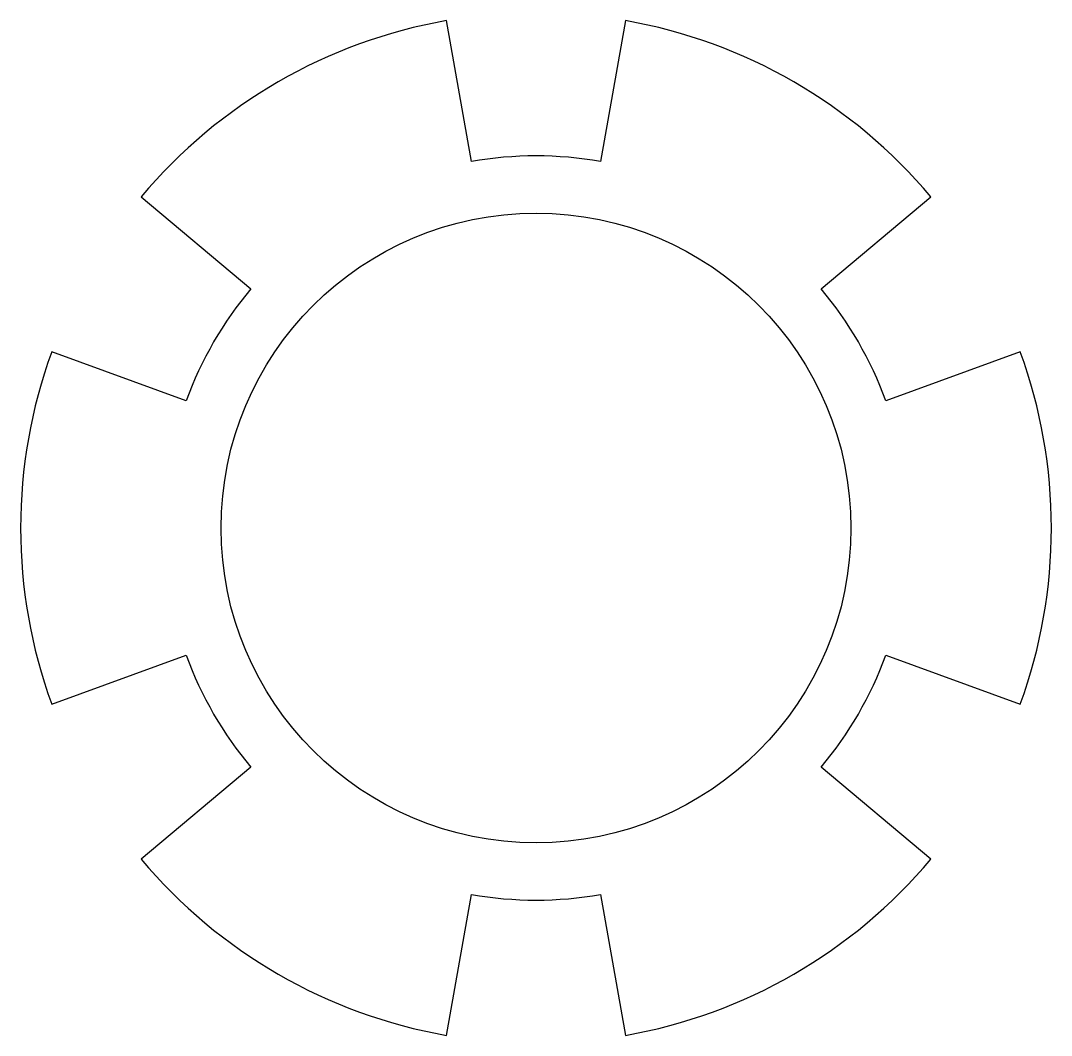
# Model space of a CAD drawing. Header units: millimetres. Extents: x -18 to 18, y -17.7 to 17.7.
import ezdxf

# ---------------------------------------------------------------- set-up
doc = ezdxf.new("R2010")
doc.units = ezdxf.units.MM

msp = doc.modelspace()

# ---------------------------------------------------------------- linework, layer by layer
at = {"color": 7, "linetype": 'Continuous', "lineweight": 25}
for p, q in [((-2.257, 12.803), (-3.126, 17.727)), ((3.126, 17.727), (2.257, 12.803)), ((-13.789, 11.57), (-9.959, 8.356)), ((9.959, 8.356), (13.789, 11.57)), ((-12.216, 4.446), (-16.914, 6.156)), ((16.914, 6.156), (12.216, 4.446)), ((-16.914, -6.156), (-12.216, -4.446)), ((12.216, -4.446), (16.914, -6.156)), ((-9.959, -8.356), (-13.789, -11.57)), ((13.789, -11.57), (9.959, -8.356)), ((-3.126, -17.727), (-2.257, -12.803)), ((2.257, -12.803), (3.126, -17.727))]:
    msp.add_line(p, q, dxfattribs=at)
msp.add_circle((0, 0), 11, dxfattribs=at)
for radius, start, end in [(18, 100, 140), (18, 40, 80), (13, 80, 100), (13, 140, 160), (13, 20, 40), (18, 160, 200), (18, 340, 20), (13, 200, 220), (13, 320, 340), (18, 220, 260), (18, 280, 320), (13, 260, 280)]:
    msp.add_arc((0, 0), radius, start, end, dxfattribs=at)

doc.saveas('drawing.dxf')
